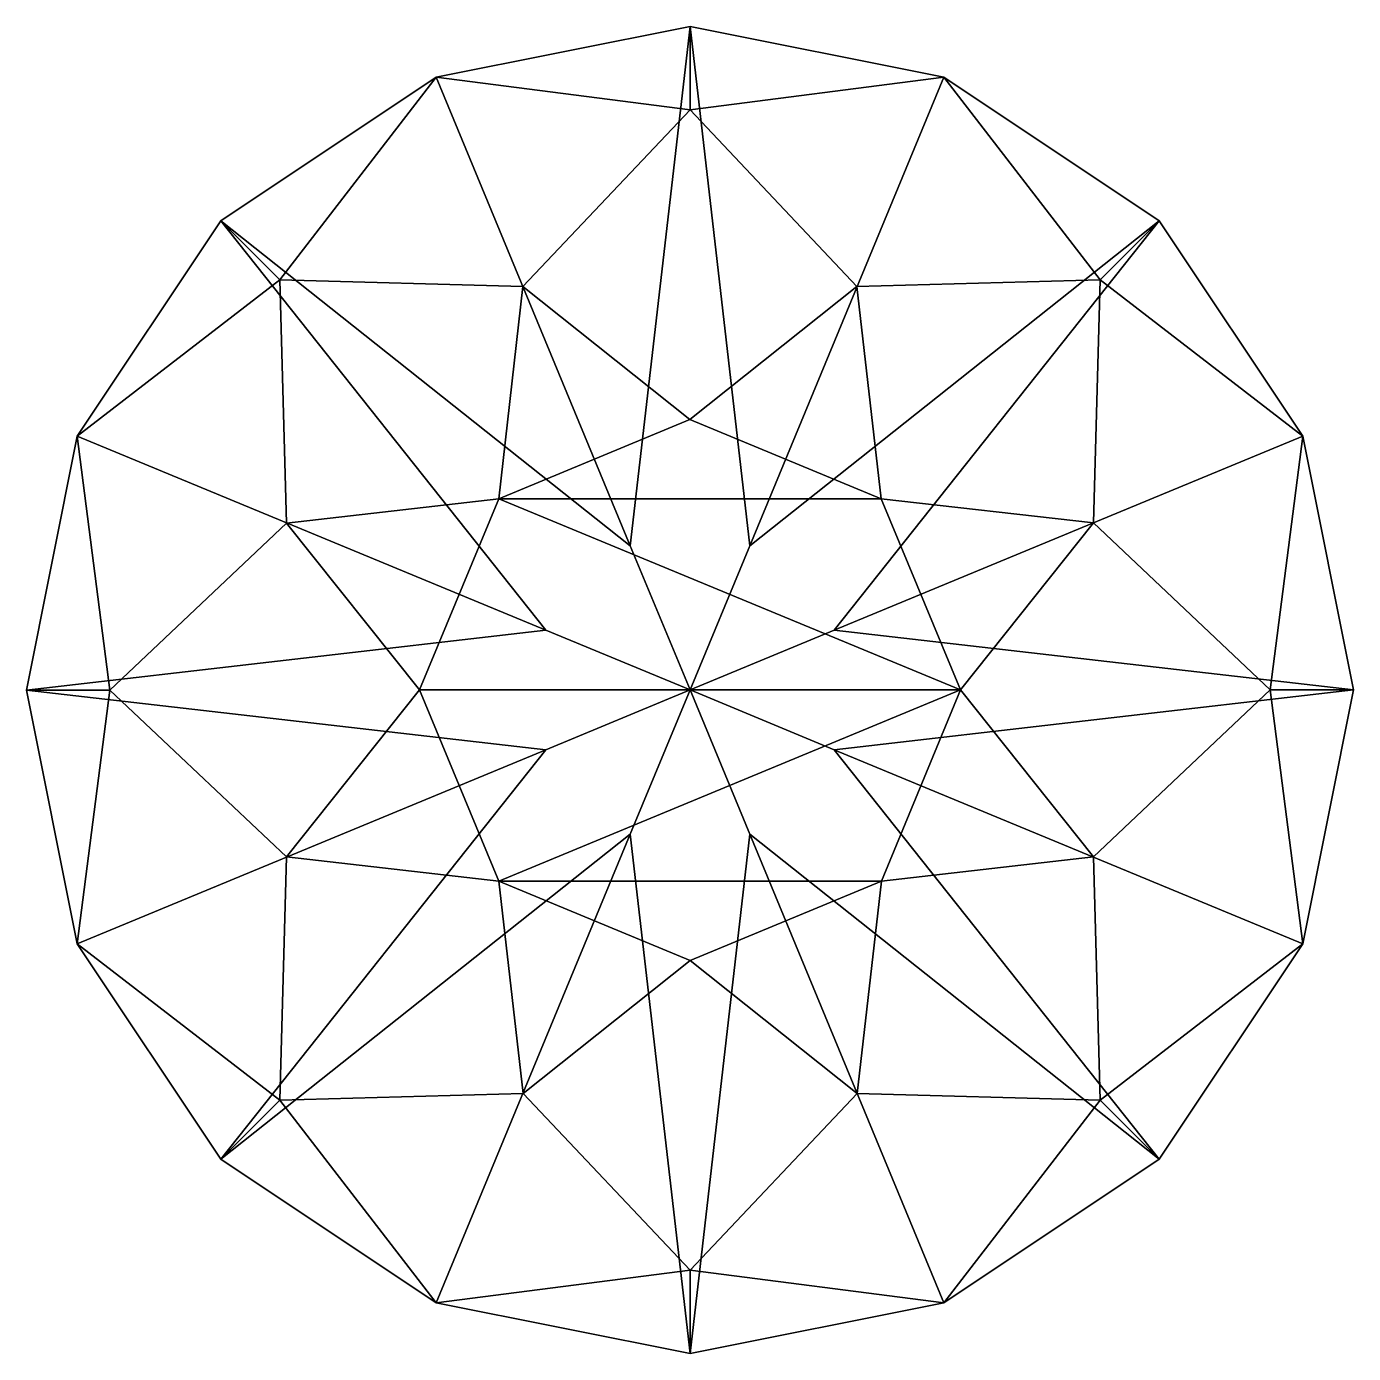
# Model space of a CAD drawing. Extents: x -2.14 to 1.86, y -2 to 2.
import ezdxf

# ---------------------------------------------------------------- set-up
doc = ezdxf.new("R2010")
doc.units = 0
doc.layers.add('Cylinder', color=15, linetype='CONTINUOUS')

msp = doc.modelspace()

# ---------------------------------------------------------------- linework, layer by layer
at = {"layer": 'Cylinder', "color": 0}
for points in [[(-0.138107, 1.999999, -0.089578), (-0.138107, 1.999999, -0.011068), (-0.903474, 1.847758, -0.011068), (-0.903474, 1.847758, -0.089578)], [(0.627259, 1.847759, -0.089578), (0.627259, 1.847759, -0.011067), (-0.138107, 1.999999, -0.011068), (-0.138107, 1.999999, -0.089578)], [(-0.903474, 1.847758, -0.089578), (-0.903474, 1.847758, -0.011068), (-1.552321, 1.414212, -0.011068), (-1.552321, 1.414212, -0.089578)], [(1.276106, 1.414214, -0.089579), (1.276106, 1.414214, -0.011066), (0.627259, 1.847759, -0.011067), (0.627259, 1.847759, -0.089578)], [(-1.552321, 1.414212, -0.089578), (-1.552321, 1.414212, -0.011068), (-1.985866, 0.765366, -0.011068), (-1.985866, 0.765366, -0.089578)], [(1.709651, 0.765367, -0.089579), (1.709651, 0.765367, -0.011066), (1.276106, 1.414214, -0.011066), (1.276106, 1.414214, -0.089579)], [(-1.985866, 0.765366, -0.089578), (-1.985866, 0.765366, -0.011068), (-2.138108, -0.000001, -0.011067), (-2.138108, -0.000001, -0.089578)], [(1.861892, 0.000001, -0.089578), (1.861892, 0.000001, -0.011066), (1.709651, 0.765367, -0.011066), (1.709651, 0.765367, -0.089579)], [(1.709651, -0.765366, -0.089578), (1.709651, -0.765366, -0.011067), (1.861892, 0.000001, -0.011066), (1.861892, 0.000001, -0.089578)], [(-2.138108, -0.000001, -0.089578), (-2.138108, -0.000001, -0.011067), (-1.985867, -0.765368, -0.011067), (-1.985867, -0.765368, -0.089578)], [(-1.985867, -0.765368, -0.089578), (-1.985867, -0.765368, -0.011067), (-1.552321, -1.414214, -0.011066), (-1.552321, -1.414214, -0.089579)], [(1.276106, -1.414213, -0.089579), (1.276106, -1.414213, -0.011067), (1.709651, -0.765366, -0.011067), (1.709651, -0.765366, -0.089578)], [(-1.552321, -1.414214, -0.089579), (-1.552321, -1.414214, -0.011066), (-0.903475, -1.847759, -0.011068), (-0.903475, -1.847759, -0.089579)], [(0.627259, -1.847759, -0.089578), (0.627259, -1.847759, -0.011067), (1.276106, -1.414213, -0.011067), (1.276106, -1.414213, -0.089579)], [(-0.903475, -1.847759, -0.089579), (-0.903475, -1.847759, -0.011068), (-0.138108, -2, -0.011068), (-0.138108, -2, -0.089578)], [(-0.138108, -2, -0.089578), (-0.138108, -2, -0.011068), (0.627259, -1.847759, -0.011067), (0.627259, -1.847759, -0.089578)]]:
    msp.add_3dface(points, dxfattribs=at)
at = {"layer": 'Cylinder', "color": 1}
for points in [[(-0.318123, 0.434594, -1.370876), (-0.138107, 1.999999, -0.089578), (-0.903474, 1.847758, -0.089578)], [(-0.138107, 1.748967, 0.415379), (-0.903474, 1.847758, -0.011068), (-0.138107, 1.999999, -0.011068)], [(-0.318123, 0.434594, -1.370876), (-0.138108, 0, -1.726588), (0.041906, 0.434594, -1.370877), (-0.138107, 1.999999, -0.089578)], [(-0.138107, 1.999999, -0.089578), (0.041906, 0.434594, -1.370877), (0.627259, 1.847759, -0.089578)], [(0.627259, 1.847759, -0.011067), (-0.138107, 1.748967, 0.415379), (-0.138107, 1.999999, -0.011068)], [(-1.552321, 1.414212, -0.089578), (-0.318123, 0.434594, -1.370876), (-0.903474, 1.847758, -0.089578)], [(-0.903474, 1.847758, -0.011068), (-1.374814, 1.236706, 0.415379), (-1.552321, 1.414212, -0.011068)], [(-0.903474, 1.847758, -0.011068), (-0.138107, 1.748967, 0.415379), (-0.642294, 1.216103, 0.74785), (-1.374814, 1.236706, 0.415379)], [(0.627259, 1.847759, -0.011067), (1.0986, 1.236708, 0.415377), (0.365293, 1.216429, 0.74785), (-0.138107, 1.748967, 0.415379)], [(0.041906, 0.434594, -1.370877), (1.276106, 1.414214, -0.089579), (0.627259, 1.847759, -0.089578)], [(1.0986, 1.236708, 0.415377), (0.627259, 1.847759, -0.011067), (1.276106, 1.414214, -0.011066)], [(-0.642294, 1.216103, 0.74785), (-0.138107, 1.748967, 0.415379), (0.365293, 1.216429, 0.74785), (-0.138411, 0.815323, 0.998353)], [(-0.572702, 0.180015, -1.370876), (-1.552321, 1.414212, -0.089578), (-1.985866, 0.765366, -0.089578)], [(-1.374814, 1.236706, 0.415379), (-1.985866, 0.765366, -0.011068), (-1.552321, 1.414212, -0.011068)], [(-0.572702, 0.180015, -1.370876), (-0.138108, 0, -1.726588), (-0.318123, 0.434594, -1.370876), (-1.552321, 1.414212, -0.089578)], [(0.041906, 0.434594, -1.370877), (-0.138108, 0, -1.726588), (0.296482, 0.180013, -1.37088), (1.276106, 1.414214, -0.089579)], [(1.276106, 1.414214, -0.089579), (0.296482, 0.180013, -1.37088), (1.709651, 0.765367, -0.089579)], [(1.709651, 0.765367, -0.011066), (1.0986, 1.236708, 0.415377), (1.276106, 1.414214, -0.011066)], [(-1.985866, 0.765366, -0.011068), (-1.374814, 1.236706, 0.415379), (-1.354537, 0.503399, 0.747849), (-1.887075, -0.000001, 0.415379)], [(-1.354537, 0.503399, 0.747849), (-1.374814, 1.236706, 0.415379), (-0.642294, 1.216103, 0.74785), (-0.714842, 0.576305, 0.998353)], [(-0.714842, 0.576305, 0.998353), (-0.642294, 1.216103, 0.74785), (-0.138411, 0.815323, 0.998353)], [(-0.138411, 0.815323, 0.998353), (0.365293, 1.216429, 0.74785), (0.438209, 0.576746, 0.998347)], [(0.365293, 1.216429, 0.74785), (1.0986, 1.236708, 0.415377), (1.077996, 0.504186, 0.74785), (0.438209, 0.576746, 0.998347)], [(1.709651, 0.765367, -0.011066), (1.610862, 0.000001, 0.415376), (1.077996, 0.504186, 0.74785), (1.0986, 1.236708, 0.415377)], [(-0.138411, 0.815323, 0.998353), (0.438209, 0.576746, 0.998347), (-0.714842, 0.576305, 0.998353)], [(-2.138108, -0.000001, -0.089578), (-0.572702, 0.180015, -1.370876), (-1.985866, 0.765366, -0.089578)], [(-1.985866, 0.765366, -0.011068), (-1.887075, -0.000001, 0.415379), (-2.138108, -0.000001, -0.011067)], [(0.296482, 0.180013, -1.37088), (1.861892, 0.000001, -0.089578), (1.709651, 0.765367, -0.089579)], [(1.610862, 0.000001, 0.415376), (1.709651, 0.765367, -0.011066), (1.861892, 0.000001, -0.011066)], [(-0.953767, 0.000303, 0.998215), (-1.354537, 0.503399, 0.747849), (-0.714842, 0.576305, 0.998353)], [(-0.714842, 0.576305, 0.998353), (0.677254, 0.000303, 0.998337), (-0.953767, 0.000303, 0.998215)], [(0.438209, 0.576746, 0.998347), (0.677254, 0.000303, 0.998337), (-0.714842, 0.576305, 0.998353)], [(0.438209, 0.576746, 0.998347), (1.077996, 0.504186, 0.74785), (0.677254, 0.000303, 0.998337)], [(-1.887075, -0.000001, 0.415379), (-1.354537, 0.503399, 0.747849), (-0.953767, 0.000303, 0.998215), (-1.354536, -0.503401, 0.74785)], [(1.077996, 0.504186, 0.74785), (1.610862, 0.000001, 0.415376), (1.078321, -0.503401, 0.74785), (0.677254, 0.000303, 0.998337)], [(-2.138108, -0.000001, -0.089578), (-0.572702, -0.180015, -1.370877), (-0.138108, 0, -1.726588), (-0.572702, 0.180015, -1.370876)], [(0.296482, 0.180013, -1.37088), (-0.138108, 0, -1.726588), (0.296475, -0.18001, -1.370886), (1.861892, 0.000001, -0.089578)], [(-0.31812, -0.434587, -1.370883), (-0.138108, 0, -1.726588), (-0.572702, -0.180015, -1.370877), (-1.552321, -1.414214, -0.089579)], [(-0.714526, -0.576503, 0.998347), (-1.354536, -0.503401, 0.74785), (-0.953767, 0.000303, 0.998215)], [(-0.953767, 0.000303, 0.998215), (0.677254, 0.000303, 0.998337), (-0.714526, -0.576503, 0.998347)], [(0.677254, 0.000303, 0.998337), (0.438666, -0.576345, 0.998331), (-0.714526, -0.576503, 0.998347)], [(0.041902, -0.434583, -1.370886), (-0.138108, 0, -1.726588), (-0.31812, -0.434587, -1.370883), (-0.138108, -2, -0.089578)], [(0.296475, -0.18001, -1.370886), (-0.138108, 0, -1.726588), (0.041902, -0.434583, -1.370886), (1.276106, -1.414213, -0.089579)], [(1.861892, 0.000001, -0.089578), (0.296475, -0.18001, -1.370886), (1.709651, -0.765366, -0.089578)], [(0.677254, 0.000303, 0.998337), (1.078321, -0.503401, 0.74785), (0.438666, -0.576345, 0.998331)], [(1.709651, -0.765366, -0.011067), (1.0986, -1.236707, 0.415377), (1.078321, -0.503401, 0.74785), (1.610862, 0.000001, 0.415376)], [(1.709651, -0.765366, -0.011067), (1.610862, 0.000001, 0.415376), (1.861892, 0.000001, -0.011066)], [(-0.572702, -0.180015, -1.370877), (-2.138108, -0.000001, -0.089578), (-1.985867, -0.765368, -0.089578)], [(-1.887075, -0.000001, 0.415379), (-1.985867, -0.765368, -0.011067), (-2.138108, -0.000001, -0.011067)], [(-1.887075, -0.000001, 0.415379), (-1.354536, -0.503401, 0.74785), (-1.374816, -1.236709, 0.415377), (-1.985867, -0.765368, -0.011067)], [(-1.552321, -1.414214, -0.089579), (-0.572702, -0.180015, -1.370877), (-1.985867, -0.765368, -0.089578)], [(0.296475, -0.18001, -1.370886), (1.276106, -1.414213, -0.089579), (1.709651, -0.765366, -0.089578)], [(-0.31812, -0.434587, -1.370883), (-1.552321, -1.414214, -0.089579), (-0.903475, -1.847759, -0.089579)], [(-0.138108, -2, -0.089578), (-0.31812, -0.434587, -1.370883), (-0.903475, -1.847759, -0.089579)], [(0.041902, -0.434583, -1.370886), (-0.138108, -2, -0.089578), (0.627259, -1.847759, -0.089578)], [(1.276106, -1.414213, -0.089579), (0.041902, -0.434583, -1.370886), (0.627259, -1.847759, -0.089578)], [(-0.641508, -1.216429, 0.74785), (-1.374816, -1.236709, 0.415377), (-1.354536, -0.503401, 0.74785), (-0.714526, -0.576503, 0.998347)], [(1.078321, -0.503401, 0.74785), (1.0986, -1.236707, 0.415377), (0.366078, -1.216104, 0.747849), (0.438666, -0.576345, 0.998331)], [(0.438666, -0.576345, 0.998331), (-0.137805, -0.815379, 0.99833), (-0.714526, -0.576503, 0.998347)], [(-0.137805, -0.815379, 0.99833), (-0.641508, -1.216429, 0.74785), (-0.714526, -0.576503, 0.998347)], [(0.438666, -0.576345, 0.998331), (0.366078, -1.216104, 0.747849), (-0.137805, -0.815379, 0.99833)], [(-1.985867, -0.765368, -0.011067), (-1.374816, -1.236709, 0.415377), (-1.552321, -1.414214, -0.011066)], [(1.0986, -1.236707, 0.415377), (1.709651, -0.765366, -0.011067), (1.276106, -1.414213, -0.011067)], [(0.366078, -1.216104, 0.747849), (-0.138108, -1.748967, 0.415379), (-0.641508, -1.216429, 0.74785), (-0.137805, -0.815379, 0.99833)], [(-1.374816, -1.236709, 0.415377), (-0.903475, -1.847759, -0.011068), (-1.552321, -1.414214, -0.011066)], [(-0.903475, -1.847759, -0.011068), (-1.374816, -1.236709, 0.415377), (-0.641508, -1.216429, 0.74785), (-0.138108, -1.748967, 0.415379)], [(0.627259, -1.847759, -0.011067), (-0.138108, -1.748967, 0.415379), (0.366078, -1.216104, 0.747849), (1.0986, -1.236707, 0.415377)], [(0.627259, -1.847759, -0.011067), (1.0986, -1.236707, 0.415377), (1.276106, -1.414213, -0.011067)], [(-0.903475, -1.847759, -0.011068), (-0.138108, -1.748967, 0.415379), (-0.138108, -2, -0.011068)], [(-0.138108, -1.748967, 0.415379), (0.627259, -1.847759, -0.011067), (-0.138108, -2, -0.011068)]]:
    msp.add_3dface(points, dxfattribs=at)

doc.saveas('drawing.dxf')
